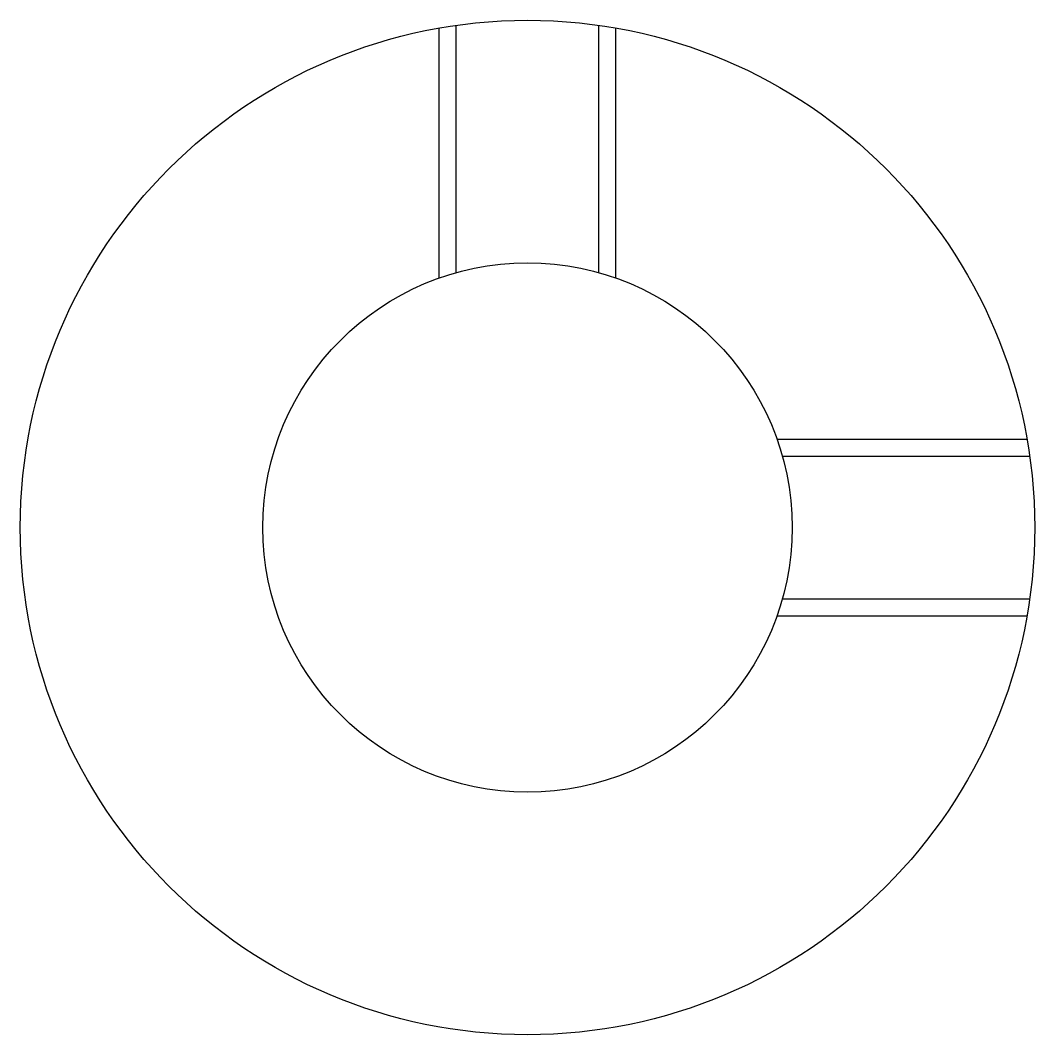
# Model space of a CAD drawing. Header units: metres. Extents: x 106 to 267, y 89 to 124.
# Drawn here: x 244.39 to 267.39, y 94.8 to 117.8 of the extents above.
import ezdxf

# ---------------------------------------------------------------- set-up
doc = ezdxf.new("R2010")
doc.units = ezdxf.units.M

msp = doc.modelspace()

# ---------------------------------------------------------------- linework, layer by layer
at = {"color": 4}
for points in [[(253.891296, 111.961197), (253.891296, 117.629097)], [(254.271301, 112.081505), (254.271301, 117.689667)], [(257.511292, 112.081505), (257.511292, 117.689667)], [(257.891296, 111.961197), (257.891296, 117.629097)], [(261.548157, 108.304344), (267.216064, 108.304344)], [(261.668457, 107.924347), (267.276642, 107.924347)], [(261.668457, 104.684341), (267.276642, 104.684341)], [(261.548157, 104.304344), (267.216064, 104.304344)]]:
    msp.add_lwpolyline(points, dxfattribs=at)
for radius in [11.5, 6]:
    msp.add_circle((255.891296, 106.304344), radius, dxfattribs=at)

doc.saveas('drawing.dxf')
